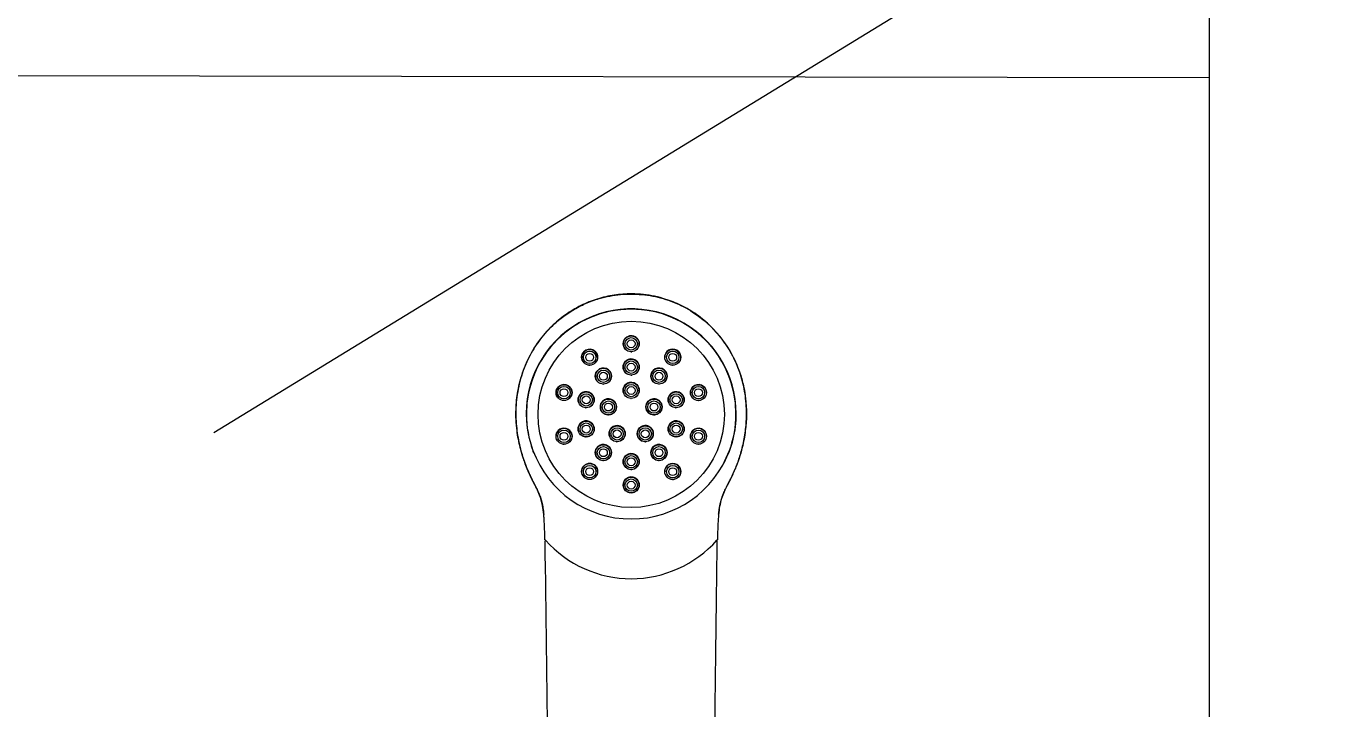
# Model space of a CAD drawing. Header units: centimetres. Extents: x -1797 to 2001, y -8788 to 1856.
# Drawn here: x 1065.61 to 1087.87, y 973.44 to 985.14 of the extents above; entities that cross this region are included whole.
import ezdxf

# ---------------------------------------------------------------- set-up
doc = ezdxf.new("R2010")
doc.units = ezdxf.units.CM
doc.header["$LTSCALE"] = 100
doc.header["$MEASUREMENT"] = 0
doc.linetypes.add('HIDDEN', pattern=[0.375, 0.25, -0.125])
for name, color, linetype in [('HIDDEN -03', 8, 'HIDDEN'), ('ID_Furniture-Fixed_01', 141, 'Continuous'), ('WALL-01', 7, 'Continuous'), ('WALL-04', 1, 'Continuous')]:
    doc.layers.add(name, color=color, linetype=linetype)
doc.styles.add('ISO', font='isocp2.shx', dxfattribs={"width": 0.8})
doc.dimstyles.new('DIM DET', dxfattribs={"dimtxt": 0.05, "dimasz": 0.025, "dimexe": 0.025, "dimexo": 0.025, "dimgap": 0.025, "dimtad": 1, "dimzin": 0, "dimdsep": 46, "dimtxsty": 'ISO', "dimblk": 'ARCHTICK', "dimcen": 0.1, "dimdle": 0.025, "dimclrd": 15, "dimclre": 15, "dimclrt": 2, "dimadec": 0, "dimazin": 0, "dimtfac": 1, "dimtmove": 2, "dimatfit": 0, "dimldrblk": 'ARCHTICK', "dimfxl": 0.17, "dimtzin": 1, "dimarcsym": 0})

# ---------------------------------------------------------------- blocks, each defined once
blk = doc.blocks.new('_ARCHTICK')
at = {"color": 0, "linetype": 'ByBlock', "const_width": 0.15}
blk.add_lwpolyline([(-0.5, -0.5), (0.5, 0.5)], dxfattribs=at)

msp = doc.modelspace()

# ---------------------------------------------------------------- linework, layer by layer
at = {"layer": 'ID_Furniture-Fixed_01'}
for centre, radius in [((1075.974, 978.484, 0), 1.595), ((1075.974, 978.484, 0), 1.595), ((1075.974, 979.695, 0), 0.137), ((1075.263, 979.464, 0), 0.137), ((1076.685, 979.464, 0), 0.137), ((1075.974, 979.296, 0), 0.138), ((1075.498, 979.141, 0), 0.138), ((1076.45, 979.141, 0), 0.138), ((1074.824, 978.859, 0), 0.137), ((1075.974, 978.896, 0), 0.138), ((1077.125, 978.859, 0), 0.137), ((1075.204, 978.736, 0), 0.138), ((1075.584, 978.613, 0), 0.138), ((1076.364, 978.613, 0), 0.138), ((1076.744, 978.736, 0), 0.138), ((1074.824, 978.111, 0), 0.137), ((1075.204, 978.236, 0), 0.138), ((1075.733, 978.155, 0), 0.138), ((1076.215, 978.155, 0), 0.138), ((1076.744, 978.236, 0), 0.138), ((1077.125, 978.111, 0), 0.137), ((1075.498, 977.831, 0), 0.138), ((1075.974, 977.676, 0), 0.138), ((1076.45, 977.831, 0), 0.138), ((1075.263, 977.507, 0), 0.137), ((1076.685, 977.507, 0), 0.137), ((1075.974, 977.276, 0), 0.137)]:
    msp.add_circle(centre, radius, dxfattribs=at)
for centre, radius, start, end in [((1075.974, 978.493, 0), 1.798, 0, 191.9226), ((1075.974, 979.695, 0), 0.137, 0, 246.3215), ((1075.263, 979.464, 0), 0.137, 0.626, 201.4506), ((1075.974, 979.695, 0), 0.137, 337.2534, 0), ((1076.685, 979.464, 0), 0.137, 0, 180.6423), ((1075.974, 979.296, 0), 0.138, 0, 245.43), ((1075.974, 979.695, 0), 0.137, 267.1351, 275.2751), ((1076.685, 979.464, 0), 0.137, 359.4065, 0), ((1075.263, 979.464, 0), 0.137, 264.4482, 271.5465), ((1075.498, 979.141, 0), 0.138, 0, 202.198), ((1075.498, 979.141, 0), 0.138, 337.7062, 0), ((1075.974, 979.296, 0), 0.138, 266.8064, 275.0991), ((1075.974, 979.296, 0), 0.138, 316.0872, 0), ((1076.45, 979.141, 0), 0.138, 0, 202.4583), ((1076.45, 979.141, 0), 0.138, 338.1358, 0), ((1076.685, 979.464, 0), 0.137, 267.3226, 270.5479), ((1074.824, 978.859, 0), 0.137, 0, 223.8446), ((1075.498, 979.141, 0), 0.138, 265.9363, 270.9522), ((1075.974, 978.896, 0), 0.138, 0, 202.9643), ((1076.45, 979.141, 0), 0.138, 267.9692, 270.5142), ((1077.125, 978.859, 0), 0.137, 0.5213, 201.6015), ((1074.824, 978.859, 0), 0.137, 315.1086, 0), ((1075.204, 978.736, 0), 0.138, 0, 202.1847), ((1075.204, 978.736, 0), 0.138, 337.5525, 0), ((1075.584, 978.613, 0), 0.138, 0, 202.8544), ((1075.974, 978.896, 0), 0.138, 267.2915, 270.4465), ((1075.974, 978.896, 0), 0.138, 337.2224, 0), ((1076.364, 978.613, 0), 0.138, 0, 246.4279), ((1076.744, 978.736, 0), 0.138, 0, 202.5872), ((1076.744, 978.736, 0), 0.138, 338.2342, 0), ((1077.125, 978.859, 0), 0.137, 269.0474, 270.3253), ((1075.974, 978.487, 0), 1.794, 180.0029, 200.1829), ((1075.974, 978.487, 0), 1.794, 180.0029, 200.1829), ((1075.204, 978.736, 0), 0.138, 265.4783, 270.7586), ((1075.584, 978.613, 0), 0.138, 266.8136, 270.4821), ((1075.584, 978.613, 0), 0.138, 337.0665, 0), ((1076.364, 978.613, 0), 0.138, 266.9894, 275.274), ((1076.364, 978.613, 0), 0.138, 316.07, 0), ((1076.744, 978.736, 0), 0.138, 265.8443, 270.6469), ((1075.974, 978.493, 0), 1.798, 332.2817, 0), ((1075.974, 978.487, 0), 1.794, 339.8042, 0), ((1075.974, 978.487, 0), 1.794, 339.8042, 0), ((1075.974, 978.487, 0), 1.794, 0, 0.0033), ((1075.974, 978.487, 0), 1.794, 0, 0.0033), ((1074.824, 978.111, 0), 0.137, 0, 180.7181), ((1075.204, 978.236, 0), 0.138, 0, 202.158), ((1075.204, 978.236, 0), 0.138, 337.6453, 0), ((1075.733, 978.155, 0), 0.138, 0, 202.8831), ((1076.215, 978.155, 0), 0.138, 0, 246.4095), ((1076.744, 978.236, 0), 0.138, 0, 202.5711), ((1076.744, 978.236, 0), 0.138, 338.2148, 0), ((1077.125, 978.111, 0), 0.137, 0.2118, 201.513), ((1074.824, 978.111, 0), 0.137, 359.65, 0), ((1075.204, 978.236, 0), 0.138, 264.8964, 270.6618), ((1075.733, 978.155, 0), 0.138, 266.6194, 270.5442), ((1075.733, 978.155, 0), 0.138, 337.1341, 0), ((1076.215, 978.155, 0), 0.138, 266.9647, 275.2594), ((1076.215, 978.155, 0), 0.138, 315.1706, 0), ((1076.744, 978.236, 0), 0.138, 266.5867, 270.6656), ((1075.974, 978.493, 0), 1.798, 197.9309, 201.7039), ((1075.974, 978.486, 0), 1.792, 200.1561, 339.8311), ((1075.974, 978.486, 0), 1.792, 200.1561, 339.8311), ((1074.824, 978.111, 0), 0.137, 264.7487, 271.2044), ((1075.498, 977.831, 0), 0.138, 0, 202.1316), ((1075.498, 977.831, 0), 0.138, 337.8448, 0), ((1075.974, 977.676, 0), 0.138, 0, 225.6271), ((1076.45, 977.831, 0), 0.138, 0, 202.4179), ((1076.45, 977.831, 0), 0.138, 338.1219, 0), ((1077.125, 978.111, 0), 0.137, 269.9301, 273.2627), ((1075.263, 977.507, 0), 0.137, 0, 179.3192), ((1075.498, 977.831, 0), 0.138, 267.1772, 270.4148), ((1075.974, 977.676, 0), 0.138, 316.0048, 0), ((1076.45, 977.831, 0), 0.138, 267.3022, 270.4922), ((1076.685, 977.507, 0), 0.137, 0, 180.5017), ((1075.263, 977.507, 0), 0.137, 359.6183, 0), ((1075.974, 977.276, 0), 0.137, 0, 224.584), ((1075.974, 977.676, 0), 0.138, 266.6807, 275.0069), ((1076.685, 977.507, 0), 0.137, 269.4415, 275.6225), ((1076.685, 977.507, 0), 0.137, 358.7418, 0), ((1075.974, 977.276, 0), 0.137, 315.7584, 0), ((1068.468, 976.33, 0), 6.027, 0.0687, 3.4771), ((1080.803, 976.415, 0), 3.35, 175.0514, 181.3172), ((1075.974, 977.637, 0), 1.966, 221.2886, 221.7212), ((446.793, 966.6, 0), 627.782, 0.549554, 0.887309), ((1075.974, 977.637, 0), 1.966, 221.7212, 318.2848), ((-1050.054, 1001.117, 0), 2127.646, 359.234808, 359.332274), ((1075.974, 977.637, 0), 1.966, 318.2848, 318.7111)]:
    msp.add_arc(centre, radius, start, end, dxfattribs=at)
for centre, major_axis, start_param, end_param in [((1075.974, 978.493, 0), (1.794, 0), 0, 3.141593), ((1075.974, 978.493, 0), (-1.794, 0), 3.141593, 6.283185), ((1075.974, 978.496, 0), (-0.483, 0), 0.902908, 1.016904), ((1075.974, 978.496, 0), (-0.483, 0), 2.124689, 2.238684)]:
    msp.add_ellipse(centre, major_axis=major_axis, ratio=0.999848, start_param=start_param, end_param=end_param, dxfattribs=at)
for centre, major_axis in [((1075.974, 979.693, 0), (0.136, 0)), ((1075.974, 979.693, 0), (-0.136, 0)), ((1075.974, 979.693, 0), (-0.106, 0)), ((1075.974, 979.693, 0), (-0.106, 0)), ((1075.263, 979.462, 0), (-0.136, 0)), ((1075.263, 979.462, 0), (-0.136, 0)), ((1075.974, 979.693, 0), (0.0675, 0)), ((1075.974, 979.693, 0), (0.0675, 0)), ((1076.685, 979.462, 0), (0.136, 0)), ((1076.685, 979.462, 0), (0.136, 0)), ((1075.263, 979.462, 0), (0.106, 0)), ((1075.263, 979.462, 0), (0.106, 0)), ((1075.263, 979.462, 0), (-0.0675, 0)), ((1075.263, 979.462, 0), (-0.0675, 0)), ((1075.974, 979.293, 0), (0.136, 0)), ((1075.974, 979.293, 0), (-0.136, 0)), ((1075.974, 979.293, 0), (-0.106, 0)), ((1075.974, 979.293, 0), (-0.106, 0)), ((1075.974, 979.293, 0), (0.0675, 0)), ((1075.974, 979.293, 0), (0.0675, 0)), ((1076.685, 979.462, 0), (-0.106, 0)), ((1076.685, 979.462, 0), (-0.106, 0)), ((1076.685, 979.462, 0), (-0.0675, 0)), ((1076.685, 979.462, 0), (-0.0675, 0)), ((1075.498, 979.139, 0), (0.136, 0)), ((1075.498, 979.139, 0), (0.136, 0)), ((1075.498, 979.138, 0), (-0.106, 0)), ((1075.498, 979.138, 0), (-0.106, 0)), ((1075.498, 979.138, 0), (-0.0675, 0)), ((1075.498, 979.138, 0), (-0.0675, 0)), ((1076.45, 979.139, 0), (0.136, 0)), ((1076.45, 979.139, 0), (0.136, 0)), ((1076.45, 979.138, 0), (-0.106, 0)), ((1076.45, 979.138, 0), (-0.106, 0)), ((1076.45, 979.138, 0), (-0.0675, 0)), ((1076.45, 979.138, 0), (-0.0675, 0)), ((1074.823, 978.857, 0), (0.136, 0)), ((1074.823, 978.857, 0), (0.136, 0)), ((1074.823, 978.857, 0), (0.106, 0)), ((1074.823, 978.857, 0), (0.106, 0)), ((1074.823, 978.857, 0), (-0.0675, 0)), ((1074.823, 978.857, 0), (-0.0675, 0)), ((1075.974, 978.894, 0), (0.136, 0)), ((1075.974, 978.894, 0), (0.136, 0)), ((1075.974, 978.893, 0), (-0.106, 0)), ((1075.974, 978.893, 0), (-0.106, 0)), ((1075.974, 978.893, 0), (0.0675, 0)), ((1075.974, 978.893, 0), (0.0675, 0)), ((1077.125, 978.857, 0), (0.136, 0)), ((1077.125, 978.857, 0), (0.136, 0)), ((1077.125, 978.857, 0), (0.106, 0)), ((1077.125, 978.857, 0), (0.106, 0)), ((1077.125, 978.857, 0), (-0.0675, 0)), ((1077.125, 978.857, 0), (-0.0675, 0)), ((1075.204, 978.734, 0), (-0.136, 0)), ((1075.204, 978.734, 0), (-0.136, 0)), ((1075.204, 978.733, 0), (0.106, 0)), ((1075.204, 978.733, 0), (0.106, 0)), ((1075.204, 978.733, 0), (-0.0675, 0)), ((1075.204, 978.733, 0), (-0.0675, 0)), ((1075.584, 978.61, 0), (-0.136, 0)), ((1075.584, 978.61, 0), (-0.136, 0)), ((1075.584, 978.61, 0), (0.106, 0)), ((1075.584, 978.61, 0), (0.106, 0)), ((1076.364, 978.61, 0), (0.136, 0)), ((1076.364, 978.61, 0), (-0.136, 0)), ((1076.364, 978.61, 0), (-0.106, 0)), ((1076.364, 978.61, 0), (-0.106, 0)), ((1076.744, 978.734, 0), (0.136, 0)), ((1076.744, 978.734, 0), (0.136, 0)), ((1076.744, 978.733, 0), (-0.106, 0)), ((1076.744, 978.733, 0), (-0.106, 0)), ((1076.744, 978.733, 0), (-0.0675, 0)), ((1076.744, 978.733, 0), (-0.0675, 0)), ((1075.584, 978.61, 0), (-0.0675, 0)), ((1075.584, 978.61, 0), (0.0675, 0)), ((1076.364, 978.61, 0), (-0.0675, 0)), ((1076.364, 978.61, 0), (-0.0675, 0)), ((1074.823, 978.11, 0), (0.136, 0)), ((1074.823, 978.11, 0), (0.136, 0)), ((1075.204, 978.233, 0), (-0.136, 0)), ((1075.204, 978.233, 0), (-0.136, 0)), ((1075.204, 978.233, 0), (0.106, 0)), ((1075.204, 978.233, 0), (0.106, 0)), ((1075.204, 978.233, 0), (-0.0675, 0)), ((1075.204, 978.233, 0), (-0.0675, 0)), ((1075.733, 978.152, 0), (-0.136, 0)), ((1075.733, 978.152, 0), (-0.136, 0)), ((1075.733, 978.151, 0), (0.106, 0)), ((1075.733, 978.151, 0), (0.106, 0)), ((1076.215, 978.152, 0), (0.136, 0)), ((1076.215, 978.152, 0), (0.136, 0)), ((1076.215, 978.151, 0), (0.106, 0)), ((1076.215, 978.151, 0), (-0.106, 0)), ((1076.744, 978.233, 0), (0.136, 0)), ((1076.744, 978.233, 0), (0.136, 0)), ((1076.744, 978.233, 0), (-0.106, 0)), ((1076.744, 978.233, 0), (-0.106, 0)), ((1076.744, 978.233, 0), (-0.0675, 0)), ((1076.744, 978.233, 0), (-0.0675, 0)), ((1077.125, 978.11, 0), (0.136, 0)), ((1077.125, 978.11, 0), (0.136, 0)), ((1074.823, 978.109, 0), (0.106, 0)), ((1074.823, 978.109, 0), (0.106, 0)), ((1074.823, 978.109, 0), (-0.0675, 0)), ((1074.823, 978.109, 0), (-0.0675, 0)), ((1075.733, 978.151, 0), (0.0675, 0)), ((1075.733, 978.151, 0), (0.0675, 0)), ((1076.215, 978.151, 0), (0.0675, 0)), ((1076.215, 978.151, 0), (-0.0675, 0)), ((1077.125, 978.109, 0), (0.106, 0)), ((1077.125, 978.109, 0), (0.106, 0)), ((1077.125, 978.109, 0), (-0.0675, 0)), ((1077.125, 978.109, 0), (-0.0675, 0)), ((1075.498, 977.828, 0), (0.136, 0)), ((1075.498, 977.828, 0), (0.136, 0)), ((1075.498, 977.828, 0), (-0.106, 0)), ((1075.498, 977.828, 0), (-0.106, 0)), ((1075.498, 977.828, 0), (-0.0675, 0)), ((1075.498, 977.828, 0), (-0.0675, 0)), ((1075.974, 977.674, 0), (0.136, 0)), ((1075.974, 977.674, 0), (0.136, 0)), ((1076.45, 977.828, 0), (-0.136, 0)), ((1076.45, 977.828, 0), (-0.136, 0)), ((1076.45, 977.828, 0), (0.106, 0)), ((1076.45, 977.828, 0), (0.106, 0)), ((1076.45, 977.828, 0), (-0.0675, 0)), ((1076.45, 977.828, 0), (-0.0675, 0)), ((1075.263, 977.505, 0), (0.136, 0)), ((1075.263, 977.505, 0), (0.136, 0)), ((1075.263, 977.504, 0), (-0.106, 0)), ((1075.263, 977.504, 0), (0.106, 0)), ((1075.263, 977.504, 0), (-0.0675, 0)), ((1075.263, 977.504, 0), (-0.0675, 0)), ((1075.974, 977.673, 0), (-0.106, 0)), ((1075.974, 977.673, 0), (-0.106, 0)), ((1075.974, 977.673, 0), (0.0675, 0)), ((1075.974, 977.673, 0), (0.0675, 0)), ((1076.685, 977.505, 0), (-0.136, 0)), ((1076.685, 977.505, 0), (-0.136, 0)), ((1076.685, 977.504, 0), (-0.106, 0)), ((1076.685, 977.504, 0), (-0.106, 0)), ((1076.685, 977.504, 0), (-0.0675, 0)), ((1076.685, 977.504, 0), (-0.0675, 0)), ((1075.974, 977.274, 0), (-0.136, 0)), ((1075.974, 977.274, 0), (0.136, 0)), ((1075.974, 977.273, 0), (-0.106, 0)), ((1075.974, 977.273, 0), (-0.106, 0)), ((1075.974, 977.273, 0), (0.0675, 0)), ((1075.974, 977.273, 0), (0.0675, 0))]:
    msp.add_ellipse(centre, major_axis=major_axis, ratio=0.999848, dxfattribs=at)
for points, knots in [([(1074.074, 977.915, 0), (1074.05, 978.011, 0), (1074.008, 978.232, 0), (1073.993, 978.558, 0), (1074.023, 978.844, 0), (1074.085, 979.127, 0), (1074.24, 979.547, 0), (1074.496, 979.894, 0), (1074.786, 980.146, 0), (1074.973, 980.275, 0), (1075.193, 980.388, 0), (1075.406, 980.466, 0), (1075.667, 980.529, 0), (1075.976, 980.557, 0), (1076.344, 980.522, 0), (1076.641, 980.436, 0), (1076.867, 980.333, 0), (1077.044, 980.23, 0), (1077.321, 980.026, 0), (1077.622, 979.685, 0), (1077.821, 979.267, 0), (1077.902, 978.965, 0), (1077.953, 978.645, 0), (1077.952, 978.301, 0), (1077.898, 978.011, 0), (1077.874, 977.915, 0)], [0, 0, 0, 0, 0.033486, 0.076572, 0.11349, 0.136143, 0.18278, 0.281725, 0.307329, 0.341911, 0.377016, 0.412652, 0.439687, 0.494459, 0.549856, 0.605118, 0.632425, 0.6594, 0.694734, 0.779812, 0.844925, 0.876519, 0.899735, 0.966466, 1, 1, 1, 1]), ([(1077.471, 976.775, 0), (1077.474, 976.802, 0), (1077.479, 976.845, 0), (1077.489, 976.91, 0), (1077.501, 976.965, 0), (1077.512, 977.01, 0), (1077.523, 977.047, 0), (1077.537, 977.085, 0), (1077.557, 977.137, 0), (1077.591, 977.209, 0), (1077.631, 977.288, 0), (1077.668, 977.359, 0), (1077.695, 977.415, 0), (1077.717, 977.461, 0), (1077.74, 977.513, 0), (1077.766, 977.575, 0), (1077.797, 977.655, 0), (1077.829, 977.747, 0), (1077.861, 977.852, 0), (1077.89, 977.972, 0), (1077.916, 978.1, 0), (1077.935, 978.233, 0), (1077.946, 978.367, 0), (1077.95, 978.513, 0), (1077.944, 978.67, 0), (1077.925, 978.838, 0), (1077.893, 979.004, 0), (1077.847, 979.168, 0), (1077.788, 979.329, 0), (1077.715, 979.485, 0), (1077.629, 979.634, 0), (1077.533, 979.773, 0), (1077.426, 979.901, 0), (1077.312, 980.018, 0), (1077.191, 980.123, 0), (1077.064, 980.217, 0), (1076.933, 980.298, 0), (1076.797, 980.368, 0), (1076.659, 980.426, 0), (1076.503, 980.478, 0), (1076.328, 980.519, 0), (1076.135, 980.545, 0), (1075.956, 980.55, 0), (1075.793, 980.542, 0), (1075.647, 980.523, 0), (1075.501, 980.492, 0), (1075.357, 980.45, 0), (1075.215, 980.397, 0), (1075.077, 980.332, 0), (1074.944, 980.255, 0), (1074.816, 980.168, 0), (1074.693, 980.07, 0), (1074.578, 979.961, 0), (1074.47, 979.841, 0), (1074.371, 979.711, 0), (1074.281, 979.571, 0), (1074.201, 979.421, 0), (1074.133, 979.262, 0), (1074.078, 979.093, 0), (1074.036, 978.917, 0), (1074.009, 978.735, 0), (1073.997, 978.551, 0), (1074.001, 978.373, 0), (1074.016, 978.204, 0), (1074.042, 978.046, 0), (1074.075, 977.899, 0), (1074.108, 977.782, 0), (1074.138, 977.692, 0), (1074.163, 977.625, 0), (1074.187, 977.562, 0), (1074.211, 977.506, 0), (1074.232, 977.458, 0), (1074.252, 977.418, 0), (1074.269, 977.382, 0), (1074.288, 977.344, 0), (1074.31, 977.302, 0), (1074.332, 977.259, 0), (1074.353, 977.218, 0), (1074.372, 977.178, 0), (1074.395, 977.127, 0), (1074.421, 977.061, 0), (1074.446, 976.977, 0), (1074.466, 976.876, 0), (1074.473, 976.811, 0), (1074.478, 976.769, 0)], [0, 0, 0, 0, 0.007554, 0.014176, 0.019867, 0.024639, 0.028511, 0.031495, 0.037086, 0.045203, 0.055637, 0.06364, 0.069425, 0.074406, 0.078997, 0.086307, 0.094859, 0.10463, 0.115585, 0.128171, 0.1416, 0.155089, 0.168582, 0.182083, 0.198979, 0.215912, 0.232907, 0.249993, 0.267186, 0.284489, 0.301798, 0.318811, 0.335517, 0.351917, 0.368001, 0.383776, 0.399269, 0.414514, 0.429548, 0.444406, 0.463998, 0.483501, 0.503048, 0.517787, 0.532615, 0.547553, 0.562601, 0.577759, 0.593048, 0.608471, 0.62403, 0.639765, 0.655688, 0.671821, 0.688199, 0.704867, 0.72188, 0.73929, 0.757093, 0.775274, 0.79382, 0.812516, 0.830466, 0.847513, 0.863603, 0.878685, 0.892716, 0.900248, 0.907421, 0.914231, 0.920408, 0.925707, 0.930118, 0.933999, 0.937767, 0.942937, 0.947952, 0.952471, 0.956754, 0.961429, 0.969222, 0.978074, 0.98829, 1, 1, 1, 1]), ([(1074.477, 976.77, 0), (1074.473, 976.822, 0), (1074.458, 976.934, 0), (1074.418, 977.084, 0), (1074.358, 977.216, 0), (1074.301, 977.326, 0), (1074.226, 977.475, 0), (1074.144, 977.669, 0), (1074.095, 977.831, 0), (1074.074, 977.915, 0)], [0, 0, 0, 0, 0.133457, 0.288815, 0.389864, 0.489104, 0.587721, 0.786789, 1, 1, 1, 1]), ([(1077.874, 977.915, 0), (1077.844, 977.792, 0), (1077.784, 977.612, 0), (1077.685, 977.4, 0), (1077.623, 977.281, 0), (1077.572, 977.179, 0), (1077.508, 977.026, 0), (1077.483, 976.886, 0), (1077.472, 976.785, 0), (1077.471, 976.776, 0)], [0, 0, 0, 0, 0.3170903, 0.4671382, 0.5669537, 0.6421759, 0.744059, 0.9774053, 1, 1, 1, 1])]:
    msp.add_open_spline(points, degree=3, knots=knots, dxfattribs=at)
for points in [[(1074.483, 976.696, 0), (1074.482, 976.72, 0), (1074.48, 976.745, 0), (1074.477, 976.77, 0)], [(1077.471, 976.776, 0), (1077.469, 976.752, 0), (1077.467, 976.728, 0), (1077.465, 976.704, 0)]]:
    msp.add_open_spline(points, degree=3, dxfattribs=at)
at = {"layer": 'WALL-01'}
msp.add_line((1085.87, 984.251, 0), (943.87, 984.451, 0), dxfattribs=at)
at = {"layer": 'WALL-04'}
msp.add_line((1085.87, 1204.251, 0), (1085.87, 894.251, 0), dxfattribs=at)

# ---------------------------------------------------------------- leaders
at = {"layer": 'HIDDEN -03'}
for points in [[(1007.872, 960.379, 0), (1126.692, 1037.303, 0), (1220.452, 1037.303, 0)], [(1036.841, 958.6, 0), (1133.032, 1017.463, 0), (1220.452, 1017.463, 0)], [(1078.608, 956.224, 0), (1133.032, 996.885, 0), (1222.068, 996.885, 0)]]:
    msp.add_leader(points, dimstyle='DIM DET', override={"dimasz": 0.04, "dimtad": 0, "dimclrd": 251, "dimldrblk": 'Dot', "dimfxl": 0.1}, dxfattribs=at)

doc.saveas('drawing.dxf')
